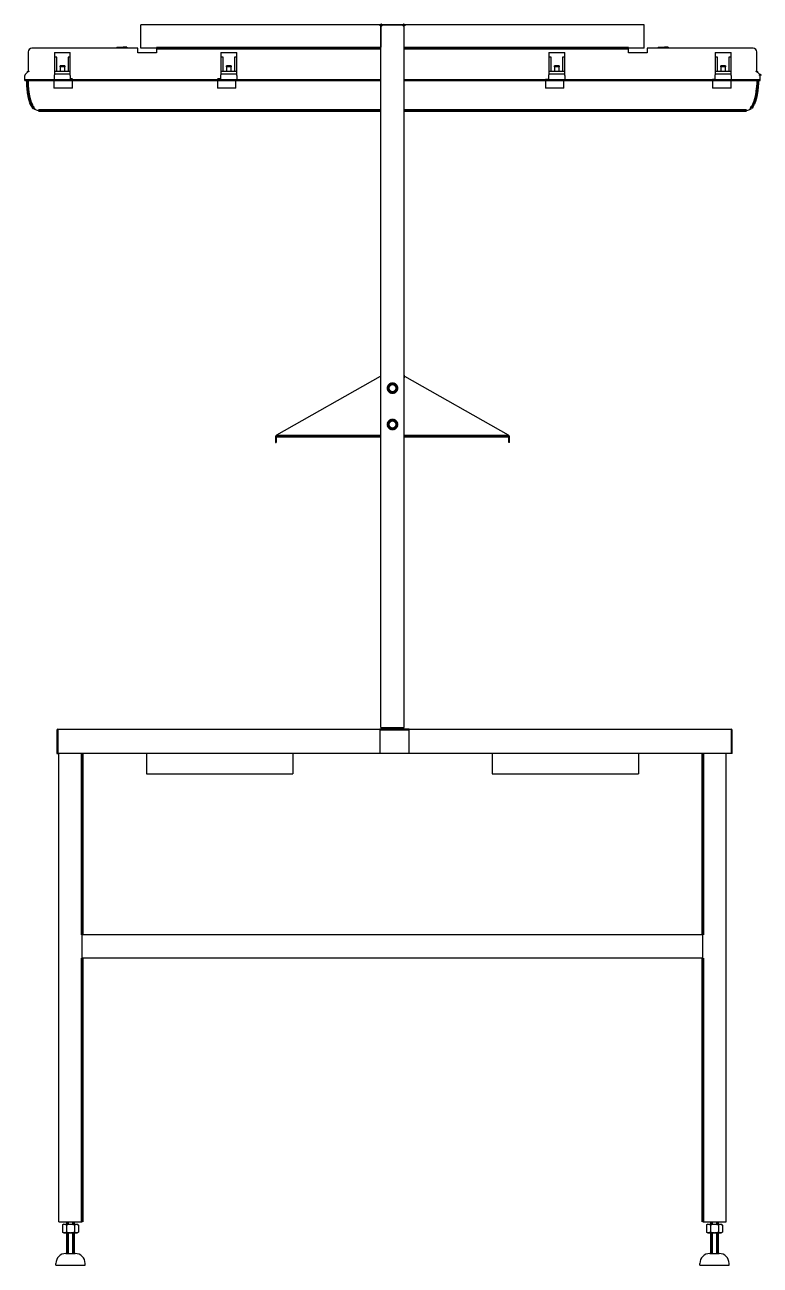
# Model space of a CAD drawing. Header units: millimetres. Extents: x -525 to 1904, y -2323 to 1284.
# Drawn here: x 648 to 1904, y -834 to 1284 of the extents above; entities that cross this region are included whole.
import ezdxf

# ---------------------------------------------------------------- set-up
doc = ezdxf.new("R2010")
doc.units = ezdxf.units.MM
doc.linetypes.add('K5LT_BASIC', pattern=[0])
doc.layers.add('Системный слой (1)', color=7, linetype='Continuous', true_color=0x909090)

# ---------------------------------------------------------------- blocks, each defined once
blk = doc.blocks.new('U82')
at = {"layer": 'Системный слой (1)', "color": 5, "linetype": 'K5LT_BASIC', "lineweight": 60, "true_color": 0x0000ff}
for start, end in [(150.0736, 209.9248), (90.0736, 149.9248), (210.0736, 269.9248), (30.0737, 89.9248), (270.0737, 329.9248), (0, 29.9248), (330.0737, 0)]:
    blk.add_arc((1275.9, 601.7), 7.5, start, end, dxfattribs=at)
blk = doc.blocks.new('U83')
at = {"layer": 'Системный слой (1)', "color": 5, "linetype": 'K5LT_BASIC', "lineweight": 60, "true_color": 0x0000ff}
for start, end in [(150.0736, 209.9248), (90.0736, 149.9248), (210.0736, 269.9248), (30.0737, 89.9248), (270.0737, 329.9248), (0, 29.9248), (330.0737, 0)]:
    blk.add_arc((1275.9, 663.7), 7.5, start, end, dxfattribs=at)
blk = doc.blocks.new('U85')
at = {"layer": 'Системный слой (1)', "color": 5, "linetype": 'K5LT_BASIC', "lineweight": 60, "true_color": 0x0000ff}
for p, q in [((1888.2, 1141.3), (1888.3, 1141.4)), ((1888.2, 1141.2), (1888.2, 1141.3)), ((1888.2, 1141.3), (1888.2, 1141.3)), ((1888.2, 1141.2), (1888.2, 1141.2)), ((1888.2, 1141.2), (1888.2, 1141.2)), ((1888.2, 1141.2), (1888.2, 1141.2)), ((1888.2, 1141.2), (1888.2, 1141.2)), ((1888.2, 1141.2), (1888.2, 1141.2)), ((1888.2, 1141.2), (1888.2, 1141.2)), ((1888.2, 1141.2), (1888.2, 1141.2)), ((1888.2, 1141.2), (1888.2, 1141.2)), ((1888.2, 1141.2), (1888.2, 1141.2)), ((1888.2, 1141.2), (1888.2, 1141.2)), ((1888.2, 1141.2), (1888.2, 1141.2)), ((1888.2, 1141.2), (1888.2, 1141.2)), ((1888.2, 1141.2), (1888.2, 1141.2)), ((1888.2, 1141.2), (1888.2, 1141.2)), ((1888.2, 1141.2), (1888.2, 1141.2)), ((1888.2, 1141.2), (1888.2, 1141.2)), ((1888.2, 1141.2), (1888.2, 1141.2)), ((1888.2, 1141.2), (1888.2, 1141.2)), ((1888.2, 1141.2), (1888.2, 1141.2)), ((1888.2, 1141.2), (1888.2, 1141.2)), ((1888.2, 1141.2), (1888.2, 1141.2)), ((1888.2, 1141.2), (1888.2, 1141.2)), ((1888.2, 1141.2), (1888.2, 1141.2)), ((1888.2, 1141.2), (1888.2, 1141.2)), ((1888.2, 1141.2), (1888.2, 1141.2)), ((1888.2, 1141.2), (1888.2, 1141.2)), ((1888.2, 1141.2), (1888.2, 1141.2)), ((1888.2, 1141.2), (1888.2, 1141.2)), ((1888.2, 1141.2), (1888.2, 1141.2)), ((1888.2, 1141.2), (1888.2, 1141.2)), ((1888.3, 1141.4), (1888.4, 1141.5)), ((1888.4, 1141.5), (1888.8, 1141.9))]:
    blk.add_line(p, q, dxfattribs=at)
blk = doc.blocks.new('U87')
at = {"layer": 'Системный слой (1)', "color": 5, "linetype": 'K5LT_BASIC', "lineweight": 60, "true_color": 0x0000ff}
for p, q in [((1889.8, 1143.2), (1890.3, 1144)), ((1888.2, 1141.2), (1888.3, 1141.4)), ((1888.3, 1141.4), (1888.3, 1141.4)), ((1888.3, 1141.4), (1888.3, 1141.4)), ((1888.3, 1141.4), (1888.3, 1141.4)), ((1888.3, 1141.4), (1888.3, 1141.4)), ((1888.3, 1141.4), (1888.3, 1141.4)), ((1888.3, 1141.4), (1888.3, 1141.4)), ((1888.3, 1141.4), (1888.3, 1141.4)), ((1888.3, 1141.4), (1888.3, 1141.4)), ((1888.3, 1141.4), (1888.3, 1141.4)), ((1888.3, 1141.4), (1888.3, 1141.4)), ((1888.3, 1141.4), (1888.3, 1141.4)), ((1888.3, 1141.4), (1888.3, 1141.4)), ((1888.3, 1141.4), (1888.3, 1141.4)), ((1888.3, 1141.4), (1888.3, 1141.4)), ((1888.3, 1141.4), (1888.3, 1141.4)), ((1888.3, 1141.4), (1888.3, 1141.4)), ((1888.3, 1141.4), (1888.3, 1141.4)), ((1888.3, 1141.4), (1888.3, 1141.4)), ((1888.3, 1141.4), (1888.3, 1141.4)), ((1888.3, 1141.4), (1888.3, 1141.4)), ((1888.3, 1141.4), (1888.3, 1141.4)), ((1888.3, 1141.4), (1888.3, 1141.4)), ((1888.3, 1141.4), (1888.3, 1141.4)), ((1888.3, 1141.4), (1888.4, 1141.4)), ((1888.4, 1141.5), (1888.8, 1141.9)), ((1888.4, 1141.4), (1888.4, 1141.5)), ((1888.9, 1142.1), (1889.4, 1142.7)), ((1889.4, 1142.7), (1889.4, 1142.7)), ((1889.4, 1142.7), (1889.4, 1142.7)), ((1889.4, 1142.7), (1889.4, 1142.7)), ((1889.4, 1142.7), (1889.4, 1142.7)), ((1889.4, 1142.7), (1889.4, 1142.7)), ((1889.4, 1142.7), (1889.4, 1142.7)), ((1889.4, 1142.7), (1889.4, 1142.7)), ((1889.4, 1142.7), (1889.4, 1142.7)), ((1889.4, 1142.7), (1889.4, 1142.7)), ((1889.4, 1142.7), (1889.4, 1142.7)), ((1889.4, 1142.7), (1889.4, 1142.7)), ((1889.4, 1142.7), (1889.4, 1142.7)), ((1889.4, 1142.7), (1889.4, 1142.7)), ((1889.4, 1142.7), (1889.4, 1142.7)), ((1889.4, 1142.7), (1889.4, 1142.7))]:
    blk.add_line(p, q, dxfattribs=at)
blk = doc.blocks.new('U89')
at = {"layer": 'Системный слой (1)', "color": 5, "linetype": 'K5LT_BASIC', "lineweight": 60, "true_color": 0x0000ff}
for p, q in [((1889.8, 1143.2), (1890.3, 1144)), ((1888.2, 1141.2), (1888.2, 1141.3)), ((1888.2, 1141.3), (1888.2, 1141.3)), ((1888.2, 1141.3), (1888.2, 1141.3)), ((1888.2, 1141.3), (1888.2, 1141.3)), ((1888.2, 1141.3), (1888.2, 1141.3)), ((1888.2, 1141.3), (1888.2, 1141.3)), ((1888.2, 1141.3), (1888.2, 1141.3)), ((1888.2, 1141.3), (1888.2, 1141.3)), ((1888.2, 1141.3), (1888.2, 1141.3)), ((1888.2, 1141.3), (1888.2, 1141.3)), ((1888.2, 1141.3), (1888.2, 1141.3)), ((1888.2, 1141.3), (1888.2, 1141.3)), ((1888.2, 1141.3), (1888.2, 1141.3)), ((1888.2, 1141.3), (1888.2, 1141.3)), ((1888.2, 1141.3), (1888.2, 1141.3)), ((1888.2, 1141.3), (1888.2, 1141.3)), ((1888.2, 1141.3), (1888.2, 1141.3)), ((1888.2, 1141.3), (1888.2, 1141.3)), ((1888.2, 1141.3), (1888.2, 1141.3)), ((1888.2, 1141.3), (1888.2, 1141.3)), ((1888.2, 1141.3), (1888.2, 1141.3)), ((1888.2, 1141.3), (1888.2, 1141.3)), ((1888.2, 1141.3), (1888.2, 1141.3)), ((1888.2, 1141.3), (1888.2, 1141.3)), ((1888.2, 1141.3), (1888.2, 1141.3)), ((1888.2, 1141.3), (1888.2, 1141.3)), ((1888.2, 1141.3), (1888.2, 1141.3)), ((1888.2, 1141.3), (1888.2, 1141.3)), ((1888.2, 1141.3), (1888.2, 1141.3)), ((1888.2, 1141.3), (1888.2, 1141.3)), ((1888.2, 1141.3), (1888.2, 1141.3)), ((1888.2, 1141.3), (1888.2, 1141.3)), ((1888.2, 1141.3), (1888.2, 1141.3)), ((1888.2, 1141.3), (1888.2, 1141.3)), ((1888.2, 1141.3), (1888.3, 1141.3)), ((1888.3, 1141.3), (1888.3, 1141.4)), ((1888.3, 1141.4), (1888.3, 1141.4)), ((1888.3, 1141.4), (1888.3, 1141.4)), ((1888.3, 1141.4), (1888.3, 1141.4)), ((1888.3, 1141.4), (1888.3, 1141.4)), ((1888.3, 1141.4), (1888.3, 1141.4)), ((1888.3, 1141.4), (1888.3, 1141.4)), ((1888.3, 1141.4), (1888.3, 1141.4)), ((1888.3, 1141.4), (1888.3, 1141.4)), ((1888.3, 1141.4), (1888.3, 1141.4)), ((1888.3, 1141.4), (1888.3, 1141.4)), ((1888.3, 1141.4), (1888.3, 1141.4)), ((1888.3, 1141.4), (1888.3, 1141.4)), ((1888.3, 1141.4), (1888.3, 1141.4)), ((1888.3, 1141.4), (1888.3, 1141.4)), ((1888.3, 1141.4), (1888.3, 1141.4)), ((1888.3, 1141.4), (1888.3, 1141.4)), ((1888.3, 1141.4), (1888.3, 1141.4)), ((1888.3, 1141.4), (1888.3, 1141.4)), ((1888.3, 1141.4), (1888.3, 1141.4)), ((1888.3, 1141.4), (1888.3, 1141.4)), ((1888.3, 1141.4), (1888.3, 1141.4)), ((1888.3, 1141.4), (1888.3, 1141.4)), ((1888.3, 1141.4), (1888.3, 1141.4)), ((1888.3, 1141.4), (1888.3, 1141.4)), ((1888.3, 1141.4), (1888.3, 1141.4)), ((1888.3, 1141.4), (1888.4, 1141.4)), ((1888.4, 1141.4), (1888.4, 1141.5)), ((1888.6, 1141.7), (1888.8, 1141.9)), ((1888.8, 1141.9), (1888.8, 1141.9))]:
    blk.add_line(p, q, dxfattribs=at)
blk = doc.blocks.new('U93')
at = {"layer": 'Системный слой (1)', "color": 5, "linetype": 'K5LT_BASIC', "lineweight": 60, "true_color": 0x0000ff}
blk.add_line((1903.7, 1198.8), (1903.7, 1198.8), dxfattribs=at)
blk.add_line((1903.7, 1198.8), (1903.7, 1198.8), dxfattribs=at)
blk.add_line((1903.7, 1198.8), (1903.7, 1198.8), dxfattribs=at)
blk.add_line((1903.7, 1198.8), (1903.7, 1198.8), dxfattribs=at)
blk.add_line((1903.7, 1198.8), (1903.7, 1198.8), dxfattribs=at)
blk.add_line((1903.7, 1198.8), (1903.7, 1198.8), dxfattribs=at)
blk.add_line((1903.7, 1198.8), (1903.7, 1198.8), dxfattribs=at)
blk.add_line((1903.7, 1198.8), (1903.7, 1198.8), dxfattribs=at)
blk.add_line((1903.7, 1198.8), (1903.7, 1198.8), dxfattribs=at)
blk.add_line((1903.7, 1198.8), (1903.7, 1198.8), dxfattribs=at)
blk.add_line((1903.7, 1198.8), (1903.7, 1198.8), dxfattribs=at)
blk.add_line((1903.7, 1198.8), (1903.7, 1198.8), dxfattribs=at)
blk.add_line((1903.7, 1198.8), (1903.7, 1198.8), dxfattribs=at)
blk.add_line((1903.7, 1198.8), (1903.7, 1198.8), dxfattribs=at)
blk.add_line((1903.7, 1198.8), (1903.7, 1198.8), dxfattribs=at)
blk.add_line((1903.7, 1198.8), (1903.7, 1198.8), dxfattribs=at)
blk.add_line((1903.7, 1198.8), (1903.7, 1198.8), dxfattribs=at)
blk.add_line((1903.7, 1198.8), (1903.7, 1198.8), dxfattribs=at)
blk.add_line((1903.7, 1198.8), (1903.7, 1198.8), dxfattribs=at)
blk.add_line((1903.7, 1198.8), (1903.7, 1198.8), dxfattribs=at)
blk.add_line((1903.7, 1198.8), (1903.7, 1198.8), dxfattribs=at)
blk.add_line((1903.7, 1198.8), (1903.7, 1198.8), dxfattribs=at)
blk.add_line((1903.7, 1198.8), (1903.7, 1198.8), dxfattribs=at)
blk = doc.blocks.new('U95')
at = {"layer": 'Системный слой (1)', "color": 5, "linetype": 'K5LT_BASIC', "lineweight": 60, "true_color": 0x0000ff}
for start, end in [(316.2189, 359.9898), (359.9898, 0)]:
    blk.add_arc((652.3, 1205.1), 1.27, start, end, dxfattribs=at)
blk = doc.blocks.new('U96')
at = {"layer": 'Системный слой (1)', "color": 5, "linetype": 'K5LT_BASIC', "lineweight": 60, "true_color": 0x0000ff}
for start, end in [(0, 43.781), (43.781, 43.7811)]:
    blk.add_arc((1902.8, 1197.9), 1.27, start, end, dxfattribs=at)
blk = doc.blocks.new('U97')
at = {"layer": 'Системный слой (1)', "color": 5, "linetype": 'K5LT_BASIC', "lineweight": 60, "true_color": 0x0000ff}
for start, end in [(180, 180.0161), (180.0161, 223.7811)]:
    blk.add_arc((1899.5, 1205.1), 1.27, start, end, dxfattribs=at)
blk = doc.blocks.new('U98')
at = {"layer": 'Системный слой (1)', "color": 5, "linetype": 'K5LT_BASIC', "lineweight": 60, "true_color": 0x0000ff}
for p, q in [((729, 1190.8), (725.5, 1190.8)), ((982.7, 1190.8), (976.7, 1190.8))]:
    blk.add_line(p, q, dxfattribs=at)
blk = doc.blocks.new('U100')
at = {"layer": 'Системный слой (1)', "color": 5, "linetype": 'K5LT_BASIC', "lineweight": 60, "true_color": 0x0000ff}
for start, end in [(128.6283, 180), (90, 128.6283)]:
    blk.add_arc((1257.9, 1282.2), 2, start, end, dxfattribs=at)
blk = doc.blocks.new('U101')
at = {"layer": 'Системный слой (1)', "color": 5, "linetype": 'K5LT_BASIC', "lineweight": 60, "true_color": 0x0000ff}
for start, end in [(51.7131, 90), (0, 51.7131)]:
    blk.add_arc((1293.9, 1282.2), 2, start, end, dxfattribs=at)
blk = doc.blocks.new('U102')
at = {"layer": 'Системный слой (1)', "color": 5, "linetype": 'K5LT_BASIC', "lineweight": 60, "true_color": 0x0000ff}
for p, q in [((1255.9, 683.7), (1254.6, 683.7)), ((1297.1, 683.7), (1295.9, 683.7))]:
    blk.add_line(p, q, dxfattribs=at)

msp = doc.modelspace()

# ---------------------------------------------------------------- linework, layer by layer
for p, q in [((1255.9, 1284.2), (845.9, 1284.2)), ((845.9, 1282.2), (845.9, 1284.2)), ((845.9, 1246.2), (845.9, 1282.2)), ((1255.9, 1282.2), (1255.9, 1284.2)), ((1255.9, 84.2), (1255.9, 1282.2)), ((1255.9, 1282.2), (1255.9, 1246.2)), ((1257.9, 1284.2), (1293.9, 1284.2)), ((1293.9, 1284.2), (1257.9, 1284.2)), ((1705.9, 1284.2), (1295.9, 1284.2)), ((1295.9, 1282.2), (1295.9, 1284.2)), ((1295.9, 84.2), (1295.9, 1282.2)), ((1295.9, 1246.2), (1295.9, 1282.2)), ((1705.9, 1282.2), (1705.9, 1284.2)), ((1705.9, 1246.2), (1705.9, 1282.2)), ((653.6, 1237.8), (653.6, 1234.9)), ((653.6, 1234.9), (653.6, 1205.1)), ((840.9, 1244.2), (659.9, 1244.2)), ((698.5, 1236.9), (725.5, 1236.9)), ((698.5, 1236.9), (698.5, 1218.8)), ((702.4, 1228.8), (698.5, 1228.8)), ((702.4, 1204.2), (702.4, 1228.8)), ((721.7, 1228.8), (721.7, 1204.2)), ((725.5, 1228.8), (721.7, 1228.8)), ((725.5, 1218.8), (725.5, 1236.9)), ((805, 1246.1), (811, 1246.1)), ((805, 1246.1), (805, 1244.2)), ((811, 1246.1), (815.8, 1246.1)), ((811, 1246.1), (811, 1244.2)), ((815.8, 1246.1), (815.8, 1244.2)), ((821.9, 1246.1), (815.8, 1246.1)), ((821.9, 1246.1), (821.9, 1244.2)), ((840.9, 1236.6), (840.9, 1244.2)), ((872.7, 1236.6), (840.9, 1236.6)), ((845.9, 1244.2), (845.9, 1246.2)), ((1255.9, 1244.2), (845.9, 1244.2)), ((872.7, 1244.2), (872.7, 1236.6)), ((982.7, 1236.9), (982.7, 1218.8)), ((982.7, 1236.9), (1009.7, 1236.9)), ((986.5, 1228.8), (982.7, 1228.8)), ((986.5, 1204.2), (986.5, 1228.8)), ((1009.7, 1228.8), (1005.9, 1228.8)), ((1005.9, 1228.8), (1005.9, 1204.2)), ((1009.7, 1218.8), (1009.7, 1236.9)), ((1705.9, 1244.2), (1295.9, 1244.2)), ((1543.1, 1236.9), (1570.1, 1236.9)), ((1543.1, 1236.9), (1543.1, 1218.8)), ((1546.9, 1228.8), (1543.1, 1228.8)), ((1546.9, 1204.2), (1546.9, 1228.8)), ((1570.1, 1228.8), (1566.3, 1228.8)), ((1566.3, 1228.8), (1566.3, 1204.2)), ((1570.1, 1218.8), (1570.1, 1236.9)), ((1679.1, 1236.6), (1679.1, 1244.2)), ((1710.9, 1236.6), (1679.1, 1236.6)), ((1705.9, 1244.2), (1705.9, 1246.2)), ((1710.9, 1244.2), (1710.9, 1236.6)), ((1891.8, 1244.2), (1710.9, 1244.2)), ((1729.9, 1246.1), (1729.9, 1244.2)), ((1729.9, 1246.1), (1735.9, 1246.1)), ((1735.9, 1246.1), (1740.8, 1246.1)), ((1735.9, 1246.1), (1735.9, 1244.2)), ((1740.8, 1246.1), (1740.8, 1244.2)), ((1746.8, 1246.1), (1740.8, 1246.1)), ((1746.8, 1246.1), (1746.8, 1244.2)), ((1827.3, 1236.9), (1854.2, 1236.9)), ((1827.3, 1236.9), (1827.3, 1218.8)), ((1831.1, 1228.8), (1827.3, 1228.8)), ((1831.1, 1204.2), (1831.1, 1228.8)), ((1850.4, 1228.8), (1850.4, 1204.2)), ((1854.2, 1228.8), (1850.4, 1228.8)), ((1854.2, 1218.8), (1854.2, 1236.9)), ((1898.2, 1234.9), (1898.2, 1237.8)), ((1898.2, 1205.1), (1898.2, 1234.9)), ((698.5, 1218.8), (698.5, 1205.1)), ((708.1, 1214.2), (716, 1214.2)), ((716, 1214.2), (708.1, 1214.2)), ((708.1, 1212.2), (708.1, 1214.2)), ((708.1, 1214.2), (708.1, 1214.2)), ((716, 1212.2), (708.1, 1212.2)), ((708.1, 1212.2), (708.1, 1212.2)), ((708.1, 1212.2), (708.1, 1204.2)), ((716, 1214.2), (716, 1214.2)), ((716, 1214.2), (716, 1212.2)), ((716, 1204.2), (716, 1212.2)), ((716, 1212.2), (716, 1212.2)), ((725.5, 1205.1), (725.5, 1218.8)), ((982.7, 1218.8), (982.7, 1205.1)), ((992.2, 1214.2), (992.2, 1214.2)), ((1000.2, 1214.2), (992.2, 1214.2)), ((992.2, 1214.2), (1000.2, 1214.2)), ((992.2, 1212.2), (992.2, 1214.2)), ((992.2, 1212.2), (992.2, 1204.2)), ((992.2, 1212.2), (992.2, 1212.2)), ((1000.2, 1212.2), (992.2, 1212.2)), ((1000.2, 1214.2), (1000.2, 1214.2)), ((1000.2, 1214.2), (1000.2, 1212.2)), ((1000.2, 1212.2), (1000.2, 1212.2)), ((1000.2, 1204.2), (1000.2, 1212.2)), ((1009.7, 1205.1), (1009.7, 1218.8)), ((1543.1, 1218.8), (1543.1, 1205.1)), ((1552.6, 1212.2), (1552.6, 1214.2)), ((1552.6, 1214.2), (1560.6, 1214.2)), ((1552.6, 1214.2), (1552.6, 1214.2)), ((1560.6, 1214.2), (1552.6, 1214.2)), ((1552.6, 1212.2), (1552.6, 1204.2)), ((1560.6, 1212.2), (1552.6, 1212.2)), ((1552.6, 1212.2), (1552.6, 1212.2)), ((1560.6, 1214.2), (1560.6, 1214.2)), ((1560.6, 1214.2), (1560.6, 1212.2)), ((1560.6, 1204.2), (1560.6, 1212.2)), ((1560.6, 1212.2), (1560.6, 1212.2)), ((1570.1, 1205.1), (1570.1, 1218.8)), ((1827.3, 1218.8), (1827.3, 1205.1)), ((1836.8, 1214.2), (1844.7, 1214.2)), ((1836.8, 1214.2), (1836.8, 1214.2)), ((1836.8, 1212.2), (1836.8, 1214.2)), ((1844.7, 1214.2), (1836.8, 1214.2)), ((1844.7, 1212.2), (1836.8, 1212.2)), ((1836.8, 1212.2), (1836.8, 1212.2)), ((1836.8, 1212.2), (1836.8, 1204.2)), ((1844.7, 1214.2), (1844.7, 1214.2)), ((1844.7, 1214.2), (1844.7, 1212.2)), ((1844.7, 1212.2), (1844.7, 1212.2)), ((1844.7, 1204.2), (1844.7, 1212.2)), ((1854.2, 1205.1), (1854.2, 1218.8)), ((647.7, 1190.8), (647.7, 1197.9)), ((647.7, 1190.8), (660.4, 1190.8)), ((647.7, 1188.8), (647.7, 1190.8)), ((647.7, 1188.8), (660.4, 1188.8)), ((648.4, 1199.2), (648.1, 1198.8)), ((648.1, 1198.8), (648.1, 1198.8)), ((648.1, 1198.8), (648.1, 1198.8)), ((648.4, 1199.2), (654.2, 1205.2)), ((653.2, 1204.2), (654.2, 1205.2)), ((653.9, 1204.9), (653.4, 1204.4)), ((654.2, 1205.2), (653.5, 1204.5)), ((660.4, 1190.8), (697.3, 1190.8)), ((660.4, 1188.8), (697.3, 1188.8)), ((697.3, 1188.8), (697.3, 1190.8)), ((698.5, 1190.8), (697.3, 1190.8)), ((697.3, 1189.1), (729, 1189.1)), ((697.3, 1188.8), (697.3, 1176)), ((698.5, 1205.1), (698.5, 1204.2)), ((698.5, 1204.2), (698.5, 1198.8)), ((725.5, 1204.2), (698.5, 1204.2)), ((725.5, 1199.8), (698.5, 1199.8)), ((698.5, 1197.9), (698.5, 1198.8)), ((698.5, 1190.8), (698.5, 1197.9)), ((698.5, 1190.8), (725.5, 1190.8)), ((725.5, 1204.2), (725.5, 1205.1)), ((725.5, 1198.8), (725.5, 1204.2)), ((725.5, 1197.9), (725.5, 1198.8)), ((725.5, 1197.9), (725.5, 1190.8)), ((729, 1190.8), (976.7, 1190.8)), ((729, 1190.8), (729, 1188.8)), ((729, 1176), (729, 1188.8)), ((729, 1188.8), (976.7, 1188.8)), ((976.7, 1188.8), (976.7, 1190.8)), ((976.7, 1189.1), (1008.4, 1189.1)), ((976.7, 1188.8), (976.7, 1176)), ((982.7, 1205.1), (982.7, 1204.2)), ((1009.7, 1204.2), (982.7, 1204.2)), ((982.7, 1204.2), (982.7, 1198.8)), ((1009.7, 1199.8), (982.7, 1199.8)), ((982.7, 1197.9), (982.7, 1198.8)), ((982.7, 1190.8), (982.7, 1197.9)), ((982.7, 1190.8), (1008.4, 1190.8)), ((1008.4, 1190.8), (1255.9, 1190.8)), ((1008.4, 1190.8), (1008.4, 1188.8)), ((1008.4, 1188.8), (1255.9, 1188.8)), ((1008.4, 1176), (1008.4, 1188.8)), ((1009.7, 1204.2), (1009.7, 1205.1)), ((1009.7, 1198.8), (1009.7, 1204.2)), ((1009.7, 1197.9), (1009.7, 1198.8)), ((1009.7, 1197.9), (1009.7, 1190.8)), ((1295.9, 1190.8), (1537.1, 1190.8)), ((1295.9, 1188.8), (1537.1, 1188.8)), ((1537.1, 1188.8), (1537.1, 1190.8)), ((1543.1, 1190.8), (1537.1, 1190.8)), ((1537.1, 1189.1), (1568.8, 1189.1)), ((1537.1, 1188.8), (1537.1, 1176)), ((1543.1, 1205.1), (1543.1, 1204.2)), ((1570.1, 1204.2), (1543.1, 1204.2)), ((1543.1, 1204.2), (1543.1, 1198.8)), ((1570.1, 1199.8), (1543.1, 1199.8)), ((1543.1, 1197.9), (1543.1, 1198.8)), ((1543.1, 1190.8), (1543.1, 1197.9)), ((1543.1, 1190.8), (1568.8, 1190.8)), ((1568.8, 1190.8), (1568.8, 1188.8)), ((1568.8, 1190.8), (1822.8, 1190.8)), ((1568.8, 1188.8), (1822.8, 1188.8)), ((1568.8, 1176), (1568.8, 1188.8)), ((1570.1, 1204.2), (1570.1, 1205.1)), ((1570.1, 1198.8), (1570.1, 1204.2)), ((1570.1, 1197.9), (1570.1, 1198.8)), ((1570.1, 1197.9), (1570.1, 1190.8)), ((1822.8, 1188.8), (1822.8, 1190.8)), ((1827.3, 1190.8), (1822.8, 1190.8)), ((1822.8, 1189.1), (1854.6, 1189.1)), ((1822.8, 1188.8), (1822.8, 1176)), ((1827.3, 1205.1), (1827.3, 1204.2)), ((1854.2, 1204.2), (1827.3, 1204.2)), ((1827.3, 1204.2), (1827.3, 1198.8)), ((1854.2, 1199.8), (1827.3, 1199.8)), ((1827.3, 1197.9), (1827.3, 1198.8)), ((1827.3, 1190.8), (1827.3, 1197.9)), ((1827.3, 1190.8), (1854.2, 1190.8)), ((1854.2, 1204.2), (1854.2, 1205.1)), ((1854.2, 1198.8), (1854.2, 1204.2)), ((1854.2, 1197.9), (1854.2, 1198.8)), ((1854.2, 1197.9), (1854.2, 1190.8)), ((1854.6, 1190.8), (1854.2, 1190.8)), ((1854.6, 1190.8), (1891.3, 1190.8)), ((1854.6, 1190.8), (1854.6, 1188.8)), ((1854.6, 1176), (1854.6, 1188.8)), ((1854.6, 1188.8), (1891.3, 1188.8)), ((1891.3, 1190.8), (1904, 1190.8)), ((1891.3, 1188.8), (1904, 1188.8)), ((1897.6, 1205.2), (1898.5, 1204.2)), ((1897.6, 1205.2), (1898.1, 1204.6)), ((1897.6, 1205.2), (1898.4, 1204.4)), ((1897.6, 1205.2), (1903.3, 1199.2)), ((1898.5, 1204.2), (1898.3, 1204.4)), ((1898.5, 1204.2), (1898.4, 1204.3)), ((1903.7, 1198.8), (1903.3, 1199.2)), ((1903.7, 1198.8), (1903.7, 1198.8)), ((1904, 1190.8), (1904, 1197.9)), ((1904, 1188.8), (1904, 1190.8)), ((653.6, 1168), (653.6, 1168)), ((729, 1176), (697.3, 1176)), ((1008.4, 1176), (976.7, 1176)), ((1568.8, 1176), (1537.1, 1176)), ((1854.6, 1176), (1822.8, 1176)), ((654.8, 1161.7), (654.8, 1161.7)), ((1895.9, 1157.2), (1896.4, 1159.3)), ((663.6, 1141.2), (663.6, 1141.2)), ((1888.2, 1141.2), (1888.2, 1141.2)), ((1254.6, 683.7), (1077.9, 583.7)), ((1473.9, 583.7), (1297.1, 683.7)), ((1269.4, 667.4), (1272.6, 669.3)), ((1269.4, 663.7), (1269.4, 667.4)), ((1269.4, 659.9), (1269.4, 663.7)), ((1272.6, 658), (1269.4, 659.9)), ((1272.6, 669.3), (1275.9, 671.2)), ((1275.9, 656.2), (1272.6, 658)), ((1275.9, 671.2), (1279.1, 669.3)), ((1279.1, 658), (1275.9, 656.2)), ((1279.1, 669.3), (1282.4, 667.4)), ((1282.4, 659.9), (1279.1, 658)), ((1282.4, 667.4), (1282.4, 663.7)), ((1282.4, 663.7), (1282.4, 659.9)), ((1269.4, 605.4), (1272.6, 607.3)), ((1269.4, 601.7), (1269.4, 605.4)), ((1269.4, 597.9), (1269.4, 601.7)), ((1272.6, 596), (1269.4, 597.9)), ((1272.6, 607.3), (1275.9, 609.2)), ((1275.9, 594.2), (1272.6, 596)), ((1275.9, 609.2), (1279.1, 607.3)), ((1279.1, 596), (1275.9, 594.2)), ((1279.1, 607.3), (1282.4, 605.4)), ((1282.4, 597.9), (1279.1, 596)), ((1282.4, 605.4), (1282.4, 601.7)), ((1282.4, 601.7), (1282.4, 597.9)), ((1075.9, 581.2), (1075.9, 571.2)), ((1077.4, 581.2), (1077.4, 571.2)), ((1077.9, 583.7), (1077.9, 581.7)), ((1473.9, 581.7), (1473.9, 583.7)), ((1474.4, 571.2), (1474.4, 581.2)), ((1475.9, 571.2), (1475.9, 581.2)), ((1075.9, 571.2), (1077.4, 571.2)), ((1475.9, 571.2), (1474.4, 571.2)), ((702.4, 79.7), (702.4, 39.7)), ((703.9, 79.7), (703.9, 39.7)), ((704.4, 81.7), (1254.4, 81.7)), ((704.4, 79.7), (704.4, 81.7)), ((704.4, 39.7), (704.4, 79.7)), ((1304.4, 81.7), (1254.4, 81.7)), ((1254.4, 81.7), (1254.4, 79.7)), ((1254.4, 80.2), (1304.4, 80.2)), ((1254.4, 79.7), (1254.4, 39.7)), ((1255.9, 84.2), (1257.9, 84.2)), ((1257.9, 84.2), (1293.9, 84.2)), ((1293.9, 84.2), (1295.9, 84.2)), ((1304.4, 79.7), (1304.4, 81.7)), ((1304.4, 81.7), (1854.4, 81.7)), ((1304.4, 39.7), (1304.4, 79.7)), ((1854.4, 81.7), (1854.4, 79.7)), ((1854.4, 79.7), (1854.4, 39.7)), ((1854.9, 39.7), (1854.9, 79.7)), ((1856.4, 39.7), (1856.4, 79.7)), ((702.4, 39.7), (703.9, 39.7)), ((1254.4, 39.7), (704.4, 39.7)), ((705.9, -759.8), (705.9, 39.7)), ((855.9, 39.7), (855.9, 5.2)), ((1105.9, 39.7), (1105.9, 5.2)), ((1254.4, 40.2), (1304.4, 40.2)), ((1304.4, 40.2), (1304.4, 39.7)), ((1304.4, 39.7), (1304.4, 39.7)), ((1854.4, 39.7), (1304.4, 39.7)), ((1445.9, 39.7), (1445.9, 5.2)), ((1695.9, 39.7), (1695.9, 5.2)), ((1845.9, -759.8), (1845.9, 39.7)), ((1856.4, 39.7), (1854.9, 39.7)), ((855.9, 5.2), (1105.9, 5.2)), ((1445.9, 5.2), (1695.9, 5.2)), ((1805.9, -269.8), (745.9, -269.8)), ((745.9, -271.8), (745.9, -269.8)), ((745.9, -307.8), (745.9, -271.8)), ((1805.9, -271.8), (1805.9, -269.8)), ((1805.9, -307.8), (1805.9, -271.8)), ((745.9, -309.8), (745.9, -307.8)), ((1805.9, -309.8), (745.9, -309.8)), ((1805.9, -309.8), (1805.9, -307.8)), ((705.9, -759.8), (707.9, -759.8)), ((707.9, -759.8), (743.9, -759.8)), ((743.9, -759.8), (745.9, -759.8)), ((1805.9, -759.8), (1807.9, -759.8)), ((1807.9, -759.8), (1843.9, -759.8)), ((1843.9, -759.8), (1845.9, -759.8)), ((714.5, -763.8), (712, -765.2)), ((712, -765.2), (712, -777.2)), ((714.5, -778.6), (712, -777.2)), ((714.5, -763.8), (737.3, -763.8)), ((714.5, -778.6), (716, -778.6)), ((716, -778.6), (737.3, -778.6)), ((718.9, -765.2), (718.9, -777.2)), ((732.8, -765.2), (732.8, -777.2)), ((737.3, -763.8), (739.7, -765.2)), ((737.3, -778.6), (739.7, -777.2)), ((739.7, -765.2), (739.7, -777.2)), ((1814.5, -763.8), (1812, -765.2)), ((1812, -765.2), (1812, -777.2)), ((1814.5, -778.6), (1812, -777.2)), ((1814.5, -763.8), (1837.3, -763.8)), ((1814.5, -778.6), (1816, -778.6)), ((1816, -778.6), (1837.3, -778.6)), ((1818.9, -765.2), (1818.9, -777.2)), ((1832.8, -765.2), (1832.8, -777.2)), ((1837.3, -763.8), (1839.7, -765.2)), ((1837.3, -778.6), (1839.7, -777.2)), ((1839.7, -765.2), (1839.7, -777.2)), ((717.9, -813.8), (733.9, -813.8)), ((1817.9, -813.8), (1833.9, -813.8)), ((700.9, -833.8), (700.9, -830.8)), ((700.9, -833.8), (750.9, -833.8)), ((750.9, -833.8), (750.9, -830.8)), ((1800.9, -833.8), (1800.9, -830.8)), ((1800.9, -833.8), (1850.9, -833.8)), ((1850.9, -833.8), (1850.9, -830.8))]:
    msp.add_line(p, q)
at = {"linetype": 'K5LT_BASIC', "lineweight": 60}
for p, q in [((1255.9, 1244.2), (872.7, 1244.2)), ((1679.1, 1244.2), (1295.9, 1244.2)), ((652.3, 1180.5), (652.1, 1188.8)), ((1899.7, 1184.8), (1899.7, 1188.8)), ((653.5, 1168.6), (652.3, 1180.5)), ((655.4, 1159.3), (653.5, 1168.6)), ((1897, 1161.9), (1898.7, 1172.2)), ((1899.3, 1178.1), (1898.5, 1170.3)), ((1898.7, 1172.2), (1899.7, 1184.8)), ((657.7, 1151.7), (655.4, 1159.3)), ((660, 1146.5), (657.7, 1151.7)), ((661.6, 1143.7), (660, 1146.5)), ((662.5, 1142.5), (661.6, 1143.7)), ((1889.4, 1142.7), (1890.5, 1144.3)), ((1890.5, 1144.3), (1892.5, 1147.9)), ((1892.5, 1147.9), (1894.8, 1153.8)), ((1894.8, 1153.8), (1897, 1161.9)), ((1896.4, 1159.3), (1895.9, 1157.2)), ((1896.9, 1161.4), (1896.9, 1161.4)), ((663, 1141.9), (662.5, 1142.5)), ((663.2, 1141.7), (663, 1141.9)), ((663.3, 1141.5), (663.2, 1141.7)), ((663.4, 1141.5), (663.3, 1141.5)), ((663.4, 1141.4), (663.4, 1141.5)), ((663.4, 1141.5), (663.4, 1141.5)), ((663.5, 1141.4), (663.4, 1141.4)), ((663.4, 1141.4), (663.4, 1141.4)), ((663.4, 1141.4), (663.4, 1141.4)), ((663.4, 1141.4), (663.4, 1141.4)), ((663.4, 1141.4), (663.4, 1141.4)), ((663.5, 1141.3), (663.5, 1141.4)), ((663.5, 1141.4), (663.5, 1141.4)), ((663.5, 1141.4), (663.5, 1141.4)), ((663.5, 1141.4), (663.5, 1141.4)), ((663.5, 1141.4), (663.5, 1141.4)), ((663.5, 1141.4), (663.5, 1141.4)), ((663.6, 1141.2), (663.5, 1141.3)), ((663.5, 1141.3), (663.5, 1141.3)), ((663.5, 1141.3), (663.5, 1141.3)), ((663.5, 1141.3), (663.5, 1141.3)), ((663.5, 1141.3), (663.5, 1141.3)), ((663.5, 1141.3), (663.5, 1141.3)), ((663.6, 1141.2), (663.6, 1141.2)), ((663.6, 1141.2), (663.6, 1141.2)), ((663.6, 1141.2), (663.6, 1141.2)), ((663.6, 1141.2), (663.6, 1141.2)), ((671, 1138), (1255.9, 1138)), ((1295.9, 1138), (1880.7, 1138)), ((1888.2, 1141.2), (1888.2, 1141.3)), ((1888.2, 1141.3), (1888.2, 1141.3)), ((1888.2, 1141.3), (1888.2, 1141.3)), ((1888.2, 1141.3), (1888.2, 1141.3)), ((1888.2, 1141.3), (1888.2, 1141.3)), ((1888.2, 1141.3), (1888.2, 1141.3)), ((1888.2, 1141.3), (1888.2, 1141.3)), ((1888.2, 1141.3), (1888.2, 1141.3)), ((1888.2, 1141.3), (1888.3, 1141.3)), ((1888.2, 1141.2), (1888.2, 1141.2)), ((1888.2, 1141.2), (1888.2, 1141.2)), ((1888.2, 1141.2), (1888.2, 1141.2)), ((1888.2, 1141.2), (1888.2, 1141.2)), ((1888.2, 1141.2), (1888.2, 1141.2)), ((1888.3, 1141.3), (1888.3, 1141.4)), ((1888.3, 1141.4), (1888.3, 1141.4)), ((1888.3, 1141.4), (1888.3, 1141.4)), ((1888.3, 1141.4), (1888.3, 1141.4)), ((1888.3, 1141.4), (1888.3, 1141.4)), ((1888.3, 1141.4), (1888.3, 1141.4)), ((1888.3, 1141.4), (1888.4, 1141.4)), ((1888.4, 1141.5), (1888.6, 1141.7)), ((1888.4, 1141.4), (1888.4, 1141.5)), ((1888.6, 1141.7), (1888.8, 1142)), ((1888.8, 1142), (1889.4, 1142.7)), ((1255.9, 581.7), (1077.9, 581.7)), ((1473.9, 581.7), (1295.9, 581.7)), ((745.9, -269.8), (745.9, 39.7)), ((1805.9, -269.8), (1805.9, 39.7)), ((745.9, -759.8), (745.9, -309.8)), ((1805.9, -759.8), (1805.9, -309.8)), ((720.9, -763.8), (720.9, -759.8)), ((730.9, -763.8), (730.9, -759.8)), ((1820.9, -763.8), (1820.9, -759.8)), ((1830.9, -763.8), (1830.9, -759.8)), ((720.9, -813.8), (720.9, -778.6)), ((730.9, -813.8), (730.9, -778.6)), ((1820.9, -813.8), (1820.9, -778.6)), ((1830.9, -813.8), (1830.9, -778.6))]:
    msp.add_line(p, q, dxfattribs=at)
for centre, radius, start, end in [((1257.9, 1282.2), 2, 90, 180), ((1293.9, 1282.2), 2, 0, 90), ((659.9, 1237.8), 6.35, 90, 180), ((1891.8, 1237.8), 6.35, 0, 90), ((649, 1197.9), 1.27, 136.2189, 180), ((671, 1148.2), 10.2, 223.116, 270), ((1880.7, 1148.2), 10.2, 270, 316.884), ((1275.9, 663.7), 6.5, 120, 180), ((1275.9, 663.7), 6.5, 180, 240), ((1275.9, 663.7), 6.5, 60, 120), ((1275.9, 663.7), 6.5, 240, 300), ((1275.9, 663.7), 6.5, 0, 60), ((1275.9, 663.7), 6.5, 300, 0), ((1275.9, 601.7), 6.5, 120, 180), ((1275.9, 601.7), 6.5, 180, 240), ((1275.9, 601.7), 6.5, 60, 120), ((1275.9, 601.7), 6.5, 240, 300), ((1275.9, 601.7), 6.5, 0, 60), ((1275.9, 601.7), 6.5, 300, 0), ((1077.9, 581.2), 2, 90, 180), ((1077.9, 581.2), 0.5, 90, 180), ((1473.9, 581.2), 2, 0, 90), ((1473.9, 581.2), 0.5, 0, 90), ((704.4, 79.7), 2, 90, 180), ((704.4, 79.7), 0.5, 90, 180), ((1854.4, 79.7), 2, 0, 90), ((1854.4, 79.7), 0.5, 0, 90), ((717.9, -830.8), 17, 90, 180), ((733.9, -830.8), 17, 0, 90), ((1817.9, -830.8), 17, 90, 180), ((1833.9, -830.8), 17, 0, 90)]:
    msp.add_arc(centre, radius, start, end)
for points, knots in [([(648.1, 1198.8), (648.1, 1198.8), (648.1, 1198.8), (648.1, 1198.8), (648.1, 1198.8), (648.1, 1198.8), (648.1, 1198.8), (648.1, 1198.8), (648.1, 1198.8), (648.1, 1198.8), (648.1, 1198.8), (648.1, 1198.8), (648.1, 1198.8), (648.1, 1198.8), (648.1, 1198.8), (648.1, 1198.8)], [8.810143, 8.810143, 8.810143, 8.810143, 8.821456, 8.821456, 8.950466, 8.950466, 9.09079, 9.09079, 9.371437, 9.371437, 9.704781, 9.704781, 10.100242, 10.100242, 10.115205, 10.115205, 10.115205, 10.115205]), ([(652.3, 1181.1), (652.3, 1180.4), (652.3, 1179.7), (652.4, 1178.2), (652.5, 1177.5), (652.6, 1176), (652.7, 1175.3), (652.8, 1173.9), (652.9, 1173.1), (653.1, 1171.7), (653.2, 1171), (653.3, 1170.3)], [0, 0, 0, 0, 2.8, 2.8, 5.6, 5.6, 8.4, 8.4, 11.2, 11.2, 14, 14, 14, 14]), ([(652.3, 1181.1), (652.4, 1179.5), (652.5, 1177.9), (652.8, 1174.6), (652.9, 1173), (653.3, 1169.7), (653.6, 1168.1), (654.1, 1164.9), (654.4, 1163.3), (655.1, 1160.2), (655.5, 1158.7), (655.9, 1157.2)], [0, 0, 0, 0, 3.2, 3.2, 6.4, 6.4, 9.6, 9.6, 12.8, 12.8, 16, 16, 16, 16]), ([(1899.5, 1181.1), (1899.5, 1180.4), (1899.4, 1179.7), (1899.3, 1178.2), (1899.3, 1177.5), (1899.1, 1176), (1899.1, 1175.3), (1898.9, 1173.9), (1898.8, 1173.1), (1898.7, 1171.7), (1898.6, 1171), (1898.5, 1170.3)], [0, 0, 0, 0, 2.8, 2.8, 5.6, 5.6, 8.4, 8.4, 11.2, 11.2, 14, 14, 14, 14]), ([(655.9, 1157.2), (655.8, 1157.5), (655.8, 1157.8), (655.6, 1158.3), (655.5, 1158.6), (655.4, 1159.2), (655.3, 1159.4), (655.1, 1160.3), (655, 1160.8), (654.9, 1161.4)], [0, 0, 0, 0, 1.4, 1.4, 2.8, 2.8, 4.2, 4.2, 7, 7, 7, 7]), ([(655.9, 1157.4), (655.8, 1157.6), (655.7, 1157.9), (655.6, 1158.4), (655.5, 1158.7), (655.4, 1159.2), (655.3, 1159.5), (655.1, 1160.3), (655, 1160.9), (654.9, 1161.4)], [0, 0, 0, 0, 1.2, 1.2, 2.4, 2.4, 3.6, 3.6, 6, 6, 6, 6]), ([(663.6, 1141.2), (663.6, 1141.2), (663.6, 1141.2), (663.6, 1141.2), (663.3, 1141.5), (663.3, 1141.5), (663.3, 1141.5), (663.3, 1141.6), (663.5, 1141.3), (663.5, 1141.3), (663.5, 1141.4), (663.4, 1141.4), (663.4, 1141.5), (663.3, 1141.6), (663.3, 1141.6), (663.2, 1141.7), (663.2, 1141.7), (663.1, 1141.8), (663.3, 1141.6), (663.2, 1141.7), (663.2, 1141.6), (663.2, 1141.7), (662.9, 1142), (662.8, 1142.1), (662.8, 1142.1), (662.7, 1142.2), (663, 1141.9), (662.9, 1142.1), (662.4, 1142.6), (662.3, 1142.8), (662.6, 1142.4), (662.4, 1142.6), (662, 1143.2), (661.8, 1143.5), (662, 1143.2), (661.8, 1143.5), (661.7, 1143.7), (661.5, 1144), (661.2, 1144.3), (661.1, 1144.6), (661, 1144.7), (660.9, 1144.9), (660.8, 1145), (660.7, 1145.1), (660.7, 1145.2), (660.7, 1145.3), (660.7, 1145.3), (660.7, 1145.3), (660.6, 1145.3), (660.6, 1145.3), (660.6, 1145.4), (660.6, 1145.4), (660.6, 1145.4), (660.6, 1145.5), (660.6, 1145.5), (660.5, 1145.6), (660.5, 1145.6), (660.3, 1145.9), (660.3, 1146), (660, 1146.5), (659.9, 1146.8), (659.4, 1147.7), (659.1, 1148.3), (658.6, 1149.5), (658.3, 1150.1), (658.1, 1150.6)], [11.640259, 11.640259, 11.640259, 11.640259, 11.643514, 11.643514, 11.688334, 11.688334, 11.733059, 11.733059, 11.823883, 11.823883, 12.007508, 12.007508, 12.295233, 12.295233, 12.64049, 12.64049, 12.970793, 12.970793, 13.27422, 13.27422, 13.588522, 13.588522, 13.906469, 13.906469, 14.29182, 14.29182, 14.792211, 14.792211, 15.449795, 15.449795, 16.172587, 16.172587, 16.895379, 16.895379, 17.61817, 17.61817, 18.340962, 18.340962, 19.063754, 19.063754, 19.779105, 19.779105, 20.249902, 20.249902, 20.615484, 20.615484, 20.653117, 20.653117, 20.698552, 20.698552, 20.789423, 20.789423, 20.928099, 20.928099, 20.984008, 20.984008, 21.433165, 21.433165, 22.258649, 22.258649, 23.909616, 23.909616, 27.21155, 27.21155, 30, 30, 30, 30]), ([(663.6, 1141.2), (663.6, 1141.3), (663.6, 1141.3), (663.5, 1141.3), (663.5, 1141.3), (663.5, 1141.3), (663.5, 1141.3), (663.5, 1141.3), (663.5, 1141.3), (663.5, 1141.4), (663.5, 1141.4), (663.5, 1141.4), (663.5, 1141.4), (663.5, 1141.4), (663.4, 1141.4), (663.4, 1141.4), (663.4, 1141.4), (663.4, 1141.4), (663.4, 1141.4), (663.4, 1141.5), (663.3, 1141.5), (663.3, 1141.6), (663.3, 1141.6), (663.3, 1141.6), (663.3, 1141.6), (663.2, 1141.6), (663.2, 1141.7), (663.2, 1141.7), (663.2, 1141.7), (663.2, 1141.7), (663.1, 1141.7), (663, 1141.9), (663, 1142), (662.8, 1142.1), (662.7, 1142.2), (662.6, 1142.4), (662.5, 1142.5), (662.5, 1142.6), (662.5, 1142.6), (662.5, 1142.6), (662.5, 1142.6), (662.5, 1142.6), (662.5, 1142.6), (662.5, 1142.6), (662.5, 1142.6), (662.5, 1142.6), (662.4, 1142.6), (662.4, 1142.6), (662.4, 1142.6), (662.4, 1142.6), (662.4, 1142.6), (662.4, 1142.6), (662.4, 1142.6), (662.4, 1142.6), (662.4, 1142.6), (662.4, 1142.6), (662.4, 1142.6), (662.4, 1142.6), (662.4, 1142.7), (662.4, 1142.7), (662.4, 1142.7), (662.4, 1142.7), (662.4, 1142.7), (662.4, 1142.7), (662.4, 1142.7), (662.3, 1142.8), (662.3, 1142.8), (662.2, 1142.9), (662.2, 1142.9), (662.2, 1143), (662.1, 1143), (662.1, 1143.1), (662.1, 1143.1), (662, 1143.2), (662, 1143.2), (662, 1143.3), (661.9, 1143.3), (661.9, 1143.4), (661.9, 1143.4), (661.8, 1143.5), (661.8, 1143.5), (661.7, 1143.6), (661.7, 1143.6), (661.7, 1143.7), (661.6, 1143.7), (661.6, 1143.8), (661.5, 1143.9), (661.5, 1143.9), (661.5, 1144), (661.5, 1144)], [27.459251, 27.459251, 27.459251, 27.459251, 28.00506, 28.00506, 28.331057, 28.331057, 28.743565, 28.743565, 29.025301, 29.025301, 29.272364, 29.272364, 29.498856, 29.498856, 29.692601, 29.692601, 29.830594, 29.830594, 29.912528, 29.912528, 30.535688, 30.535688, 30.780576, 30.780576, 31.025464, 31.025464, 31.270351, 31.270351, 31.515239, 31.515239, 31.760126, 31.760126, 33.485417, 33.485417, 34.862231, 34.862231, 36.134621, 36.134621, 36.171514, 36.171514, 36.208407, 36.208407, 36.246623, 36.246623, 36.287892, 36.287892, 36.309402, 36.309402, 36.353026, 36.353026, 36.396627, 36.396627, 36.440228, 36.440228, 36.48383, 36.48383, 36.527387, 36.527387, 36.614501, 36.614501, 36.658407, 36.658407, 36.789269, 36.789269, 37.050992, 37.050992, 37.544347, 37.544347, 38.037703, 38.037703, 38.531058, 38.531058, 39.024413, 39.024413, 39.517768, 39.517768, 40.011124, 40.011124, 40.504479, 40.504479, 40.997834, 40.997834, 41.491189, 41.491189, 41.938397, 41.938397, 42.832813, 42.832813, 43, 43, 43, 43]), ([(663.6, 1141.2), (663.6, 1141.3), (663.6, 1141.3), (663.5, 1141.3), (663.6, 1141.3), (663.6, 1141.3), (663.5, 1141.3), (663.5, 1141.3), (663.5, 1141.3), (663.5, 1141.3), (663.5, 1141.3), (663.5, 1141.4), (663.5, 1141.4), (663.5, 1141.4), (663.4, 1141.4), (663.4, 1141.4), (663.4, 1141.4), (663.4, 1141.4), (663.4, 1141.4), (663.4, 1141.4), (663.4, 1141.5), (663.4, 1141.5), (663.4, 1141.5), (663.4, 1141.5), (663.3, 1141.5), (663.3, 1141.5), (663.3, 1141.5), (663.3, 1141.6), (663.3, 1141.6), (663.3, 1141.6), (663.3, 1141.6), (663.2, 1141.6), (663.2, 1141.6), (663.2, 1141.7), (663.2, 1141.7), (663.2, 1141.7), (663.2, 1141.7), (663.1, 1141.8), (663.1, 1141.8), (663.1, 1141.8), (663.1, 1141.8), (663.1, 1141.8), (663.1, 1141.8), (663, 1141.9), (663, 1141.9), (663, 1141.9), (663, 1141.9), (663, 1141.9), (663, 1141.9), (663, 1142), (662.9, 1142), (662.9, 1142), (662.9, 1142), (662.8, 1142.1), (662.8, 1142.1), (662.8, 1142.2), (662.8, 1142.2), (662.7, 1142.3), (662.7, 1142.3), (662.7, 1142.3), (662.6, 1142.4), (662.6, 1142.4), (662.6, 1142.4), (662.5, 1142.5), (662.5, 1142.5), (662.4, 1142.6), (662.4, 1142.6), (662.3, 1142.8), (662.2, 1142.9), (662, 1143.2), (661.9, 1143.3), (661.7, 1143.7), (661.6, 1143.8), (661.5, 1144)], [19.71278, 19.71278, 19.71278, 19.71278, 20.297198, 20.297198, 20.494561, 20.494561, 20.655687, 20.655687, 20.805288, 20.805288, 20.945095, 20.945095, 21.125359, 21.125359, 21.238556, 21.238556, 21.265942, 21.265942, 21.379139, 21.379139, 21.527753, 21.527753, 21.676367, 21.676367, 21.824981, 21.824981, 21.973595, 21.973595, 22.122209, 22.122209, 22.270823, 22.270823, 22.430599, 22.430599, 22.590374, 22.590374, 22.75015, 22.75015, 22.909926, 22.909926, 23.069701, 23.069701, 23.229477, 23.229477, 23.389252, 23.389252, 23.549028, 23.549028, 23.595356, 23.595356, 23.782475, 23.782475, 24.085877, 24.085877, 24.38928, 24.38928, 24.692683, 24.692683, 24.996086, 24.996086, 25.299489, 25.299489, 25.602892, 25.602892, 25.915517, 25.915517, 26.411584, 26.411584, 27.403718, 27.403718, 29.387986, 29.387986, 31, 31, 31, 31]), ([(1895.9, 1157.2), (1895.9, 1157.5), (1896, 1157.8), (1896.2, 1158.3), (1896.2, 1158.6), (1896.4, 1159.2), (1896.4, 1159.4), (1896.6, 1160.3), (1896.8, 1160.8), (1896.9, 1161.4)], [0, 0, 0, 0, 1.4, 1.4, 2.8, 2.8, 4.2, 4.2, 7, 7, 7, 7]), ([(663.6, 1141.2), (663.6, 1141.2), (663.6, 1141.2), (663.6, 1141.2), (663.6, 1141.2), (663.6, 1141.2), (663.7, 1141.2), (663.7, 1141.2), (663.7, 1141.2), (663.7, 1141.2)], [0, 0, 0, 0, 0.0668779, 0.0668779, 0.1671947, 0.1671947, 0.3678284, 0.3678284, 0.3891146, 0.3891146, 0.3891146, 0.3891146]), ([(1888.2, 1141.2), (1888.2, 1141.2), (1888.2, 1141.2), (1888.1, 1141.2), (1888.2, 1141.2), (1888.1, 1141.2), (1888.1, 1141.2), (1888.1, 1141.2), (1888.1, 1141.2), (1888.1, 1141.2)], [0, 0, 0, 0, 0.0667062, 0.0667062, 0.1667655, 0.1667655, 0.3668841, 0.3668841, 0.3890225, 0.3890225, 0.3890225, 0.3890225]), ([(718.9, -765.2), (718.5, -765), (717.9, -764.7), (717.2, -764.5), (716.8, -764.3), (716.4, -764.3), (716, -764.2), (715.6, -764.2), (715.2, -764.2), (714.8, -764.2), (714.4, -764.3), (714, -764.4), (713.6, -764.5), (712.9, -764.8), (712.3, -765.1), (712, -765.2)], [0, 0, 0, 0, 2.905585, 4.087831, 4.924302, 5.799872, 6.706684, 7.627815, 8.559113, 9.481096, 10.391051, 11.267573, 12.100798, 13.630824, 16, 16, 16, 16]), ([(712, -777.2), (712.3, -777.4), (712.8, -777.7), (713.5, -777.9), (714.1, -778.1), (714.6, -778.2), (715, -778.3), (715.3, -778.3), (715.5, -778.3)], [0, 0, 0, 0, 2.131895, 4.355725, 5.498575, 6.659912, 7.83055, 9, 9, 9, 9]), ([(715.5, -778.3), (715.6, -778.3), (715.9, -778.3), (716.3, -778.2), (716.7, -778.1), (717.3, -778), (718.1, -777.7), (718.6, -777.4), (718.9, -777.2)], [0, 0, 0, 0, 1.063454, 2.141314, 3.242683, 4.369176, 6.673037, 9, 9, 9, 9]), ([(732.8, -765.2), (732, -765), (730.8, -764.7), (729.4, -764.5), (728.5, -764.3), (727.9, -764.3), (727.3, -764.2), (726.6, -764.2), (725.8, -764.2), (725, -764.2), (724.2, -764.2), (723.3, -764.3), (722.2, -764.5), (720.7, -764.8), (719.6, -765.1), (718.9, -765.2)], [0, 0, 0, 0, 2.905585, 4.087831, 4.924302, 5.799872, 6.251564, 7.16643, 8.093202, 9.021799, 9.936952, 10.833734, 12.100798, 13.630824, 16, 16, 16, 16]), ([(718.9, -777.2), (719.7, -777.4), (720.9, -777.7), (722.3, -778), (723.2, -778.1), (723.8, -778.2), (724.5, -778.2), (725.1, -778.3), (725.9, -778.3), (726.8, -778.3), (727.6, -778.2), (728.5, -778.1), (729.5, -778), (731, -777.7), (732.1, -777.4), (732.8, -777.2)], [0, 0, 0, 0, 2.905585, 4.087831, 4.924302, 5.799872, 6.251564, 7.16643, 8.093202, 9.021799, 9.936952, 10.833734, 12.100798, 13.630824, 16, 16, 16, 16]), ([(739.7, -765.2), (739.3, -765), (738.7, -764.7), (738, -764.5), (737.6, -764.3), (737.2, -764.3), (736.8, -764.2), (736.4, -764.2), (736, -764.2), (735.6, -764.2), (735.2, -764.3), (734.8, -764.4), (734.4, -764.5), (733.7, -764.8), (733.1, -765.1), (732.8, -765.2)], [0, 0, 0, 0, 2.905585, 4.087831, 4.924302, 5.799872, 6.706684, 7.627815, 8.559113, 9.481096, 10.391051, 11.267573, 12.100798, 13.630824, 16, 16, 16, 16]), ([(732.8, -777.2), (733.2, -777.4), (733.8, -777.7), (734.5, -778), (734.9, -778.1), (735.3, -778.2), (735.7, -778.3), (736.1, -778.3), (736.5, -778.3), (736.9, -778.2), (737.3, -778.2), (737.7, -778.1), (738.1, -777.9), (738.8, -777.7), (739.4, -777.4), (739.7, -777.2)], [0, 0, 0, 0, 2.905585, 4.087831, 4.924302, 5.799872, 6.706684, 7.627815, 8.559113, 9.481096, 10.391051, 11.267573, 12.100798, 13.630824, 16, 16, 16, 16]), ([(1818.9, -765.2), (1818.5, -765), (1817.9, -764.7), (1817.2, -764.5), (1816.8, -764.3), (1816.4, -764.3), (1816, -764.2), (1815.6, -764.2), (1815.2, -764.2), (1814.8, -764.2), (1814.4, -764.3), (1814, -764.4), (1813.6, -764.5), (1812.9, -764.8), (1812.3, -765.1), (1812, -765.2)], [0, 0, 0, 0, 2.905585, 4.087831, 4.924302, 5.799872, 6.706684, 7.627815, 8.559113, 9.481096, 10.391051, 11.267573, 12.100798, 13.630824, 16, 16, 16, 16]), ([(1812, -777.2), (1812.3, -777.4), (1812.8, -777.7), (1813.5, -777.9), (1814.1, -778.1), (1814.6, -778.2), (1815, -778.3), (1815.3, -778.3), (1815.5, -778.3)], [0, 0, 0, 0, 2.131895, 4.355725, 5.498575, 6.659912, 7.83055, 9, 9, 9, 9]), ([(1815.5, -778.3), (1815.6, -778.3), (1815.9, -778.3), (1816.3, -778.2), (1816.7, -778.1), (1817.3, -778), (1818.1, -777.7), (1818.6, -777.4), (1818.9, -777.2)], [0, 0, 0, 0, 1.063454, 2.141314, 3.242683, 4.369176, 6.673037, 9, 9, 9, 9]), ([(1832.8, -765.2), (1832, -765), (1830.8, -764.7), (1829.4, -764.5), (1828.5, -764.3), (1827.9, -764.3), (1827.3, -764.2), (1826.6, -764.2), (1825.8, -764.2), (1825, -764.2), (1824.2, -764.2), (1823.3, -764.3), (1822.2, -764.5), (1820.7, -764.8), (1819.6, -765.1), (1818.9, -765.2)], [0, 0, 0, 0, 2.905585, 4.087831, 4.924302, 5.799872, 6.251564, 7.16643, 8.093202, 9.021799, 9.936952, 10.833734, 12.100798, 13.630824, 16, 16, 16, 16]), ([(1818.9, -777.2), (1819.7, -777.4), (1820.9, -777.7), (1822.3, -778), (1823.2, -778.1), (1823.8, -778.2), (1824.5, -778.2), (1825.1, -778.3), (1825.9, -778.3), (1826.8, -778.3), (1827.6, -778.2), (1828.5, -778.1), (1829.5, -778), (1831, -777.7), (1832.1, -777.4), (1832.8, -777.2)], [0, 0, 0, 0, 2.905585, 4.087831, 4.924302, 5.799872, 6.251564, 7.16643, 8.093202, 9.021799, 9.936952, 10.833734, 12.100798, 13.630824, 16, 16, 16, 16]), ([(1839.7, -765.2), (1839.3, -765), (1838.7, -764.7), (1838, -764.5), (1837.6, -764.3), (1837.2, -764.3), (1836.8, -764.2), (1836.4, -764.2), (1836, -764.2), (1835.6, -764.2), (1835.2, -764.3), (1834.8, -764.4), (1834.4, -764.5), (1833.7, -764.8), (1833.1, -765.1), (1832.8, -765.2)], [0, 0, 0, 0, 2.905585, 4.087831, 4.924302, 5.799872, 6.706684, 7.627815, 8.559113, 9.481096, 10.391051, 11.267573, 12.100798, 13.630824, 16, 16, 16, 16]), ([(1832.8, -777.2), (1833.2, -777.4), (1833.8, -777.7), (1834.5, -778), (1834.9, -778.1), (1835.3, -778.2), (1835.7, -778.3), (1836.1, -778.3), (1836.5, -778.3), (1836.9, -778.2), (1837.3, -778.2), (1837.7, -778.1), (1838.1, -777.9), (1838.8, -777.7), (1839.4, -777.4), (1839.7, -777.2)], [0, 0, 0, 0, 2.905585, 4.087831, 4.924302, 5.799872, 6.706684, 7.627815, 8.559113, 9.481096, 10.391051, 11.267573, 12.100798, 13.630824, 16, 16, 16, 16])]:
    msp.add_open_spline(points, degree=3, knots=knots)

# ---------------------------------------------------------------- block references
for name in ['U100', 'U101', 'U95', 'U98', 'U97', 'U93', 'U96', 'U87', 'U89', 'U85', 'U102', 'U83', 'U82']:
    msp.add_blockref(name, (0, 0))

doc.saveas('drawing.dxf')
